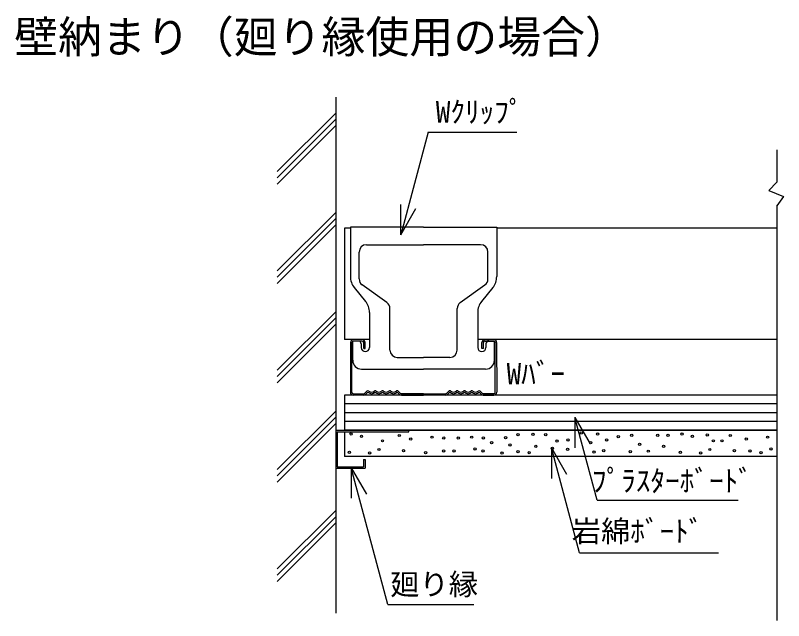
# Model space of a CAD drawing. Units: millimetres, scale not verified. Extents: x -688 to 687, y -487 to 475.
# Drawn here: x -445.9 to -183.4, y -253.1 to -46.3 of the extents above; entities that cross this region are included whole.
import ezdxf
from ezdxf.enums import TextEntityAlignment as Align

# ---------------------------------------------------------------- set-up
doc = ezdxf.new("R2010")
doc.units = ezdxf.units.MM
doc.header["$LTSCALE"] = 5
for name, color, linetype in [('1-1_中線', 7, 'Continuous'), ('1-2_太線１', 2, 'Continuous'), ('1-3_太線２', 3, 'Continuous'), ('1-4_細線', 6, 'Continuous'), ('1-5_寸法', 4, 'Continuous'), ('1-6_文字', 4, 'Continuous'), ('1-9_ハッチ', 4, 'Continuous'), ('1-A_中線', 7, 'Continuous')]:
    doc.layers.add(name, color=color, linetype=linetype)
doc.styles.add('ＭＳ ゴシック', font='')
doc.styles.get('ＭＳ ゴシック').set_extended_font_data('MS Gothic')

msp = doc.modelspace()

# ---------------------------------------------------------------- linework, layer by layer
at = {"layer": '1-1_中線'}
for p, q in [((-331.465, -119.106), (-333.465, -119.106)), ((-333.465, -119.106), (-333.465, -157.106)), ((-185.729, -119.106), (-281.465, -119.106)), ((-324.965, -157.106), (-333.465, -157.106)), ((-185.729, -157.106), (-287.965, -157.106)), ((-333.465, -188.606), (-333.465, -197.106)), ((-311.465, -188.106), (-185.729, -188.106)), ((-185.729, -197.106), (-333.465, -197.106))]:
    msp.add_line(p, q, dxfattribs=at)
at = {"layer": '1-2_太線１'}
for p, q in [((-327.42, -157.115), (-330.42, -157.107)), ((-285.51, -157.115), (-282.51, -157.107)), ((-331.422, -158.105), (-331.465, -175.105)), ((-330.965, -175.106), (-330.922, -158.106)), ((-327.421, -157.615), (-330.421, -157.607)), ((-326.927, -160.116), (-326.922, -158.116)), ((-326.927, -160.116), (-326.427, -160.117)), ((-326.427, -160.117), (-326.422, -158.117)), ((-286.502, -160.117), (-286.507, -158.117)), ((-286.002, -160.116), (-286.502, -160.117)), ((-286.002, -160.116), (-286.007, -158.116)), ((-285.508, -157.615), (-282.508, -157.607)), ((-281.965, -175.106), (-282.007, -158.106)), ((-281.507, -158.105), (-281.465, -175.105)), ((-330.465, -175.606), (-326.879, -175.606)), ((-326.525, -175.46), (-325.818, -174.753)), ((-325.465, -175.106), (-326.172, -175.813)), ((-315.465, -175.106), (-314.758, -175.813)), ((-315.111, -174.753), (-314.404, -175.46)), ((-306.465, -175.606), (-314.05, -175.606)), ((-306.465, -175.606), (-298.879, -175.606)), ((-297.818, -174.753), (-298.525, -175.46)), ((-297.465, -175.106), (-298.172, -175.813)), ((-287.465, -175.106), (-286.758, -175.813)), ((-286.404, -175.46), (-287.111, -174.753)), ((-282.465, -175.606), (-286.05, -175.606)), ((-326.879, -176.106), (-330.465, -176.106)), ((-314.05, -176.106), (-306.465, -176.106)), ((-298.879, -176.106), (-306.465, -176.106)), ((-286.05, -176.106), (-282.465, -176.106))]:
    msp.add_line(p, q, dxfattribs=at)
for centre, radius, start, end in [((-330.422, -158.107), 1, 89.85698, 179.85698), ((-327.422, -158.115), 1, 359.85698, 89.85698), ((-285.507, -158.115), 1, 90.14299, 180.14299), ((-282.507, -158.107), 1, 0.14299, 90.14299), ((-330.422, -158.107), 0.5, 89.85698, 179.85698), ((-327.422, -158.115), 0.5, 359.85698, 89.85698), ((-285.507, -158.115), 0.5, 90.14299, 180.14299), ((-282.507, -158.107), 0.5, 0.14299, 90.14299), ((-330.465, -175.107), 1, 179.85698, 272.38098), ((-330.465, -175.107), 0.5, 179.85698, 272.38098), ((-326.879, -175.106), 0.5, 269.99998, 314.99998), ((-326.879, -175.106), 1, 270, 315), ((-325.465, -175.106), 0.5, 46.39717, 135), ((-324.215, -173.794), 1.812, 226.39717, 313.60281), ((-324.215, -173.794), 1.312, 226.39717, 313.60281), ((-322.965, -175.106), 0.5, 46.39717, 135), ((-322.965, -175.106), 0.5, 36.86989, 133.60281), ((-321.715, -173.794), 1.812, 226.39717, 313.60281), ((-321.715, -173.794), 1.312, 226.39717, 313.60281), ((-320.465, -175.106), 0.5, 46.39717, 135), ((-320.465, -175.106), 0.5, 36.86989, 133.60281), ((-319.215, -173.794), 1.812, 226.39717, 313.60281), ((-319.215, -173.794), 1.312, 226.39717, 313.60281), ((-317.965, -175.106), 0.5, 46.39717, 135), ((-317.965, -175.106), 0.5, 36.86989, 133.60281), ((-316.715, -173.794), 1.812, 226.39717, 313.60281), ((-316.715, -173.794), 1.312, 226.39717, 313.60281), ((-315.465, -175.106), 0.5, 46.39717, 143.1301), ((-315.465, -175.106), 0.5, 36.86989, 133.60281), ((-314.05, -175.106), 1, 225, 270), ((-314.05, -175.106), 0.5, 225, 270), ((-298.879, -175.106), 0.5, 270, 314.99998), ((-298.879, -175.106), 1, 270, 314.99998), ((-297.465, -175.106), 0.5, 46.39717, 143.1301), ((-297.465, -175.106), 0.5, 36.86989, 133.60281), ((-296.215, -173.794), 1.812, 226.39717, 313.60281), ((-296.215, -173.794), 1.312, 226.39717, 313.60281), ((-294.965, -175.106), 0.5, 46.39717, 143.1301), ((-294.965, -175.106), 0.5, 45, 133.60281), ((-293.715, -173.794), 1.812, 226.39717, 313.60281), ((-293.715, -173.794), 1.312, 226.39717, 313.60281), ((-292.465, -175.106), 0.5, 46.39717, 143.1301), ((-292.465, -175.106), 0.5, 45, 133.60281), ((-291.215, -173.794), 1.812, 226.39717, 313.60281), ((-291.215, -173.794), 1.312, 226.39717, 313.60281), ((-289.965, -175.106), 0.5, 46.39717, 143.1301), ((-289.965, -175.106), 0.5, 45, 133.60281), ((-288.715, -173.794), 1.812, 226.39717, 313.60281), ((-288.715, -173.794), 1.312, 226.39717, 313.60281), ((-287.465, -175.106), 0.5, 45, 133.60281), ((-286.05, -175.106), 1, 224.99998, 270), ((-286.05, -175.106), 0.5, 225, 270), ((-282.465, -175.107), 1, 267.61899, 0.14297), ((-282.465, -175.107), 0.5, 267.61899, 0.14297)]:
    msp.add_arc(centre, radius, start, end, dxfattribs=at)
at = {"layer": '1-3_太線２'}
for p, q in [((-336.465, -74.271), (-336.465, -250.57)), ((-185.729, -188.106), (-333.465, -188.106))]:
    msp.add_line(p, q, dxfattribs=at)
msp.add_lwpolyline([(-185.729, -176.106), (-333.465, -176.106), (-333.465, -188.106)], dxfattribs=at)
at = {"layer": '1-4_細線'}
for p, q in [((-336.465, -188.106), (-311.465, -188.106)), ((-336.465, -188.106), (-336.465, -201.106)), ((-335.965, -188.606), (-335.965, -200.606)), ((-335.965, -188.606), (-311.465, -188.606)), ((-311.465, -188.606), (-311.465, -188.106)), ((-326.965, -198.106), (-326.465, -198.106)), ((-326.965, -198.106), (-326.965, -200.606)), ((-326.465, -198.106), (-326.465, -201.106)), ((-336.465, -201.106), (-326.465, -201.106)), ((-335.965, -200.606), (-326.965, -200.606))]:
    msp.add_line(p, q, dxfattribs=at)
at = {"layer": '1-5_寸法'}
for p, q in [((-185.729, -92.252), (-185.729, -103.322)), ((-185.729, -103.322), (-188.53, -106.14)), ((-188.53, -106.14), (-183.431, -108.287)), ((-183.431, -108.287), (-185.729, -111.374)), ((-185.729, -111.172), (-185.729, -253.148))]:
    msp.add_line(p, q, dxfattribs=at)
at = {"layer": '1-6_文字'}
for p, q in [((-304.89, -86.253), (-314.282, -121.305)), ((-304.89, -86.253), (-274.629, -86.253)), ((-314.282, -121.305), (-314.282, -110.936)), ((-314.282, -121.305), (-309.097, -112.325)), ((-247.166, -212.037), (-254.743, -183.759)), ((-254.743, -183.759), (-249.559, -192.739)), ((-254.743, -183.759), (-254.743, -194.128)), ((-262.802, -194.163), (-257.617, -203.143)), ((-331.164, -200.972), (-325.979, -209.952)), ((-331.164, -200.972), (-331.164, -211.341)), ((-318.674, -247.585), (-331.164, -200.972)), ((-247.166, -212.037), (-198.968, -212.037)), ((-253.202, -229.991), (-205.664, -229.991)), ((-318.674, -247.585), (-289.284, -247.585))]:
    msp.add_line(p, q, dxfattribs=at)
msp.add_lwpolyline([(-253.202, -229.991), (-262.802, -194.163), (-262.802, -204.532)], dxfattribs=at)
at = {"layer": '1-9_ハッチ'}
for p, q in [((-356.465, -99.741), (-336.465, -79.741)), ((-356.465, -101.863), (-336.465, -81.863)), ((-356.465, -103.984), (-336.465, -83.984)), ((-356.465, -133.683), (-336.465, -113.682)), ((-356.465, -135.804), (-336.465, -115.804)), ((-356.465, -137.925), (-336.465, -117.925)), ((-356.465, -167.624), (-336.465, -147.624)), ((-356.465, -169.745), (-336.465, -149.745)), ((-356.465, -171.866), (-336.465, -151.866)), ((-185.729, -179.106), (-333.465, -179.106)), ((-356.465, -201.565), (-336.465, -181.565)), ((-356.465, -203.686), (-336.465, -183.686)), ((-185.729, -182.106), (-333.465, -182.106)), ((-356.465, -205.807), (-336.465, -185.807)), ((-185.729, -185.106), (-333.465, -185.106)), ((-356.465, -235.506), (-336.465, -215.506)), ((-356.465, -237.627), (-336.465, -217.627)), ((-356.465, -239.748), (-336.465, -219.749))]:
    msp.add_line(p, q, dxfattribs=at)
for centre in [(-252.57, -189.011), (-331.206, -189.413), (-327.665, -190.178), (-320.488, -191.71), (-314.745, -189.891), (-310.822, -191.135), (-303.548, -190.465), (-299.543, -190.703), (-294.611, -190.753), (-290.017, -190.465), (-286.012, -190.703), (-278.447, -190.603), (-274.168, -189.608), (-269.092, -189.508), (-264.712, -189.608), (-260.831, -191.798), (-257.148, -191.399), (-246.996, -189.409), (-243.91, -191.399), (-239.929, -190.305), (-235.351, -189.807), (-226.451, -189.796), (-222.91, -189.796), (-218.125, -189.413), (-214.584, -190.178), (-209.511, -189.7), (-207.406, -191.71), (-204.535, -191.71), (-201.664, -189.891), (-196.209, -191.135), (-188.935, -190.465), (-288.869, -194.485), (-283.225, -192.295), (-276.954, -193.091), (-268.096, -193.589), (-262.423, -194.286), (-257.247, -194.584), (-249.385, -192.295), (-232.664, -192.892), (-224.441, -193.624), (-187.787, -194.485), (-331.78, -195.633), (-324.89, -195.825), (-321.732, -194.676), (-313.31, -195.059), (-305.75, -195.729), (-299.642, -195.182), (-296.046, -195.155), (-286.111, -195.182), (-279.642, -195.878), (-274.168, -195.381), (-270.385, -195.779), (-248.19, -195.58), (-244.906, -195.082), (-235.849, -195.381), (-229.704, -195.251), (-218.699, -195.633), (-211.808, -195.825), (-208.65, -194.676), (-200.228, -195.059), (-194.965, -195.155), (-191.137, -195.729)]:
    msp.add_circle(centre, 0.392, dxfattribs=at)
at = {"layer": '1-A_中線'}
for p, q in [((-331.465, -118.707), (-331.465, -135.577)), ((-306.465, -118.707), (-331.465, -118.707)), ((-306.465, -118.707), (-281.465, -118.707)), ((-281.465, -118.707), (-281.465, -135.577)), ((-325.965, -124.707), (-306.465, -124.707)), ((-286.965, -124.707), (-306.465, -124.707)), ((-328.465, -136.421), (-328.465, -127.207)), ((-284.465, -136.421), (-284.465, -127.207)), ((-319.012, -144.459), (-327.418, -138.455)), ((-293.918, -144.459), (-285.512, -138.455)), ((-330.121, -139.36), (-326.308, -144.054)), ((-282.808, -139.36), (-286.621, -144.054)), ((-317.965, -160.707), (-317.965, -146.494)), ((-294.965, -160.707), (-294.965, -146.494)), ((-324.965, -147.837), (-324.965, -159.807)), ((-287.965, -147.837), (-287.965, -159.807)), ((-328.765, -157.607), (-330.665, -157.607)), ((-330.665, -164.207), (-330.665, -157.607)), ((-327.765, -158.607), (-327.765, -159.807)), ((-285.165, -158.607), (-285.165, -159.807)), ((-284.165, -157.607), (-282.265, -157.607)), ((-282.265, -164.207), (-282.265, -157.607)), ((-315.465, -163.207), (-306.465, -163.207)), ((-297.465, -163.207), (-306.465, -163.207)), ((-327.665, -167.207), (-306.465, -167.207)), ((-285.265, -167.207), (-306.465, -167.207))]:
    msp.add_line(p, q, dxfattribs=at)
for centre, radius, start, end in [((-325.965, -127.207), 2.5, 90, 180), ((-286.965, -127.207), 2.5, 0, 90), ((-325.465, -135.577), 6, 180, 219.09386), ((-325.965, -136.421), 2.5, 180, 234.46231), ((-286.965, -136.421), 2.5, 305.53767, 0), ((-287.465, -135.577), 6, 320.90613, 0), ((-330.965, -147.837), 6, 0, 39.09386), ((-281.965, -147.837), 6, 140.90613, 180), ((-320.465, -146.494), 2.5, 0, 54.46231), ((-292.465, -146.494), 2.5, 125.53767, 180), ((-328.765, -158.607), 1, 0, 90), ((-326.365, -159.807), 1.4, 180, 0), ((-286.565, -159.807), 1.4, 180, 0), ((-284.165, -158.607), 1, 90, 180), ((-315.465, -160.707), 2.5, 180, 270), ((-297.465, -160.707), 2.5, 270, 0), ((-327.665, -164.207), 3, 180, 270), ((-285.265, -164.207), 3, 270, 0)]:
    msp.add_arc(centre, radius, start, end, dxfattribs=at)

# ---------------------------------------------------------------- texts
at = {"layer": '1-6_文字', "style": 'ＭＳ ゴシック'}
for s, height, p in [('壁納まり（廻り縁使用の場合）', 11, (-446.342, -62.49)), ('Wｸﾘｯﾌﾟ', 7.331, (-302.278, -85.191)), ('Wﾊﾞｰ', 7.331, (-278.085, -174.639)), ('ﾌﾟﾗｽﾀｰﾎﾞｰﾄﾞ', 7.331, (-248.944, -211.22)), ('岩綿ﾎﾞｰﾄﾞ', 7.331, (-255.822, -228.434)), ('廻り縁', 7.331, (-317.846, -246.58))]:
    msp.add_text(s, height=height, dxfattribs=at).set_placement(p, align=Align.BOTTOM_LEFT)

doc.saveas('drawing.dxf')
